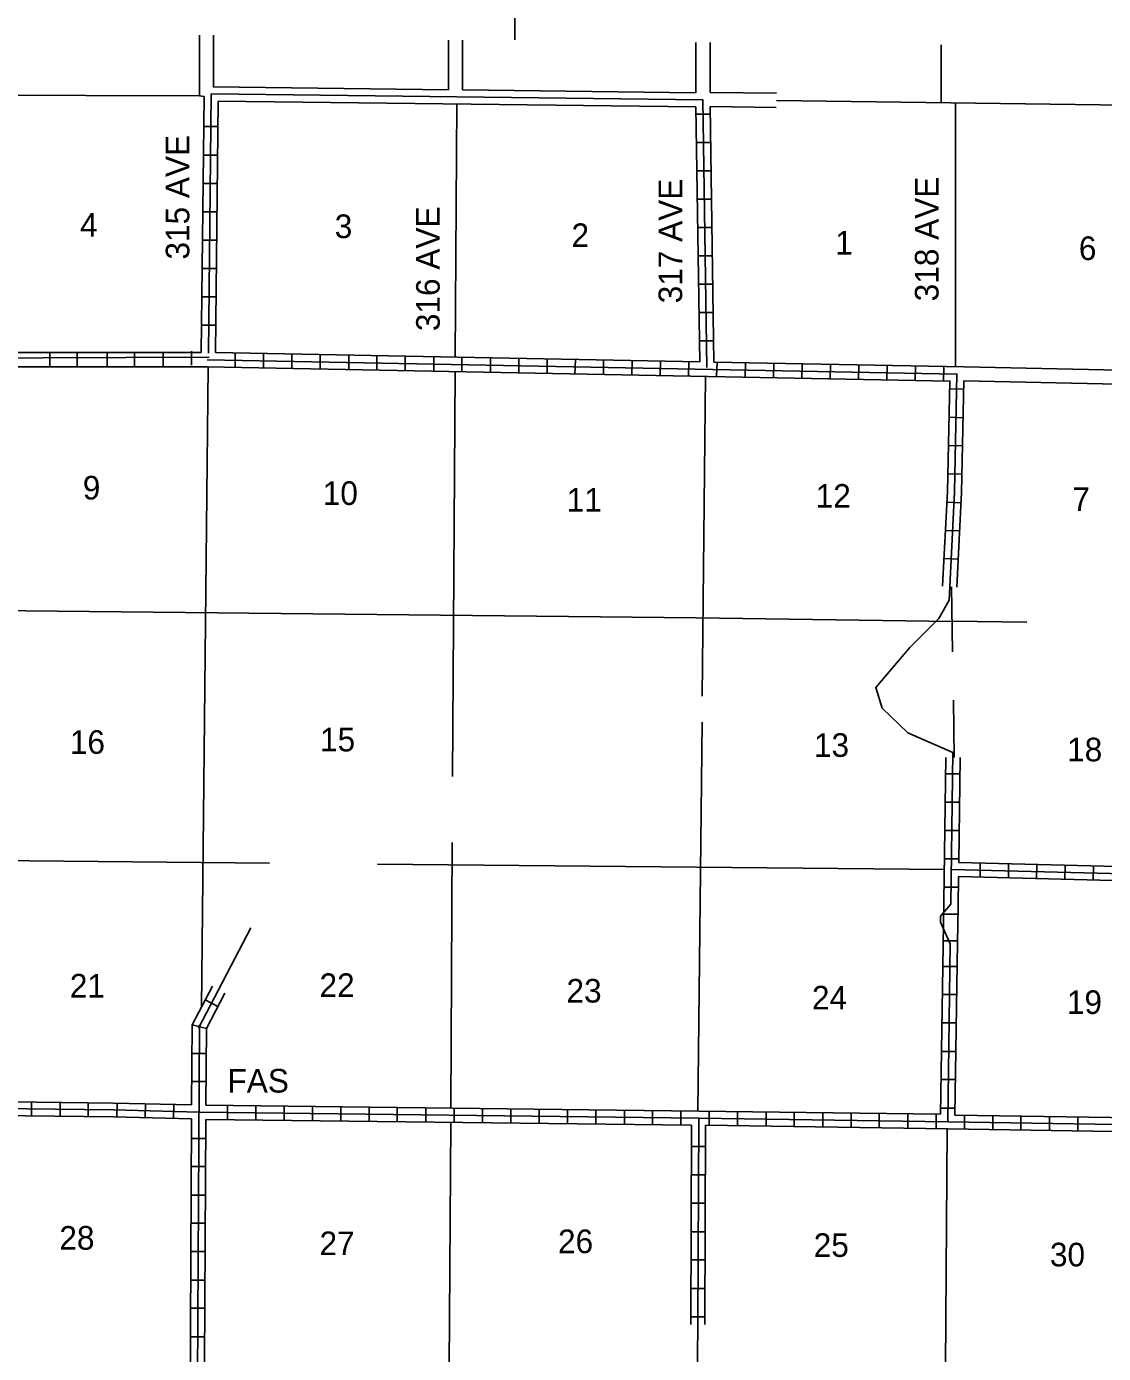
# Model space of a CAD drawing. Extents: x 1047643 to 1640443, y 16154738 to 16531530.
# Drawn here: x 1414289 to 1437083, y 16285483 to 16313574 of the extents above; entities that cross this region are included whole.
import ezdxf

# ---------------------------------------------------------------- set-up
doc = ezdxf.new("R2010")
doc.units = 0
for name, color, linetype in [('L10', 7, 'Continuous'), ('L11', 7, 'Continuous'), ('L13', 7, 'Continuous'), ('L14', 7, 'Continuous'), ('L2', 7, 'Continuous'), ('L21', 7, 'Continuous'), ('L30', 7, 'Continuous'), ('L52', 7, 'Continuous'), ('L8', 7, 'Continuous')]:
    doc.layers.add(name, color=color, linetype=linetype)

msp = doc.modelspace()

# ---------------------------------------------------------------- linework, layer by layer
at = {"layer": 'L10'}
for points in [[(1418241, 16312295), (1423222, 16312234)], [(1418347, 16311994), (1428457, 16311873)], [(1423517, 16312234), (1428447, 16312169)]]:
    msp.add_lwpolyline(points, dxfattribs=at)
at = {"layer": 'L11'}
for points in [[(1428758, 16312181), (1430166, 16312162)], [(1428761, 16311881), (1430159, 16311862)], [(1442682, 16306186), (1434133, 16306371)], [(1442604, 16305887), (1434127, 16306071)]]:
    msp.add_lwpolyline(points, dxfattribs=at)
at = {"layer": 'L13'}
msp.add_line((1433948, 16306371), (1433948, 16311963), dxfattribs=at)
for points in [[(1423362, 16306577), (1423399, 16311936)], [(1418130, 16306371), (1417991, 16292810)], [(1423304, 16297696), (1423362, 16306260)], [(1428589, 16299396), (1428663, 16306171)], [(1433866, 16301711), (1433890, 16300336)], [(1428463, 16301054), (1412908, 16301218)], [(1433879, 16300978), (1428463, 16301054)], [(1435464, 16300964), (1433879, 16300984)], [(1433906, 16299312), (1433926, 16298098)], [(1428500, 16290610), (1428589, 16298847)], [(1423267, 16290690), (1423299, 16296302)], [(1412892, 16295927), (1419429, 16295864)], [(1421715, 16295843), (1433716, 16295727)], [(1423199, 16280055), (1423267, 16290362)], [(1433774, 16290235), (1433589, 16264046)], [(1428442, 16280034), (1428500, 16286143)]]:
    msp.add_lwpolyline(points, dxfattribs=at)
at = {"layer": 'L2'}
for points in [[(1413125, 16312121), (1417951, 16312105)], [(1430163, 16312012), (1444387, 16311820)]]:
    msp.add_lwpolyline(points, dxfattribs=at)
at = {"layer": 'L52'}
for p, q in [((1424624, 16313293), (1424624, 16325311)), ((1417951, 16312105), (1417951, 16313394)), ((1418246, 16312295), (1418246, 16313394)), ((1423222, 16312234), (1423222, 16313284)), ((1423517, 16312234), (1423517, 16313284)), ((1428457, 16312169), (1428457, 16313235)), ((1428758, 16312181), (1428758, 16313235)), ((1433648, 16311963), (1433648, 16313188))]:
    msp.add_line(p, q, dxfattribs=at)
at = {"layer": 'L8'}
for p, q in [((1428463, 16311720), (1428764, 16311720)), ((1418341, 16311456), (1418040, 16311456)), ((1428473, 16311118), (1428774, 16311118)), ((1418331, 16310854), (1418030, 16310854)), ((1428484, 16310521), (1428780, 16310521)), ((1418331, 16310252), (1418030, 16310252)), ((1428489, 16309919), (1428790, 16309919)), ((1418325, 16309655), (1418024, 16309655)), ((1428500, 16309323), (1428795, 16309323)), ((1418315, 16309053), (1418014, 16309053)), ((1428505, 16308721), (1428806, 16308721)), ((1418304, 16308452), (1418009, 16308452)), ((1428516, 16308119), (1428816, 16308119)), ((1418304, 16307855), (1418009, 16307855)), ((1428521, 16307522), (1428822, 16307522)), ((1418299, 16307253), (1417998, 16307253)), ((1414783, 16306361), (1414783, 16306662)), ((1415363, 16306387), (1415363, 16306688)), ((1415997, 16306371), (1415997, 16306672)), ((1416573, 16306361), (1416573, 16306662)), ((1417180, 16306361), (1417180, 16306662)), ((1417782, 16306403), (1417782, 16306704)), ((1418706, 16306361), (1418706, 16306662)), ((1428531, 16306920), (1428832, 16306920)), ((1419307, 16306345), (1419307, 16306646)), ((1419904, 16306340), (1419904, 16306635)), ((1420506, 16306329), (1420506, 16306630)), ((1421108, 16306313), (1421108, 16306614)), ((1421705, 16306303), (1421705, 16306604)), ((1422306, 16306287), (1422306, 16306588)), ((1422908, 16306281), (1422908, 16306577)), ((1423505, 16306271), (1423505, 16306572)), ((1424107, 16306255), (1424107, 16306556)), ((1424709, 16306245), (1424709, 16306545)), ((1425305, 16306239), (1425305, 16306535)), ((1425897, 16306218), (1425907, 16306519)), ((1426499, 16306213), (1426504, 16306514)), ((1427101, 16306202), (1427106, 16306503)), ((1427697, 16306186), (1427708, 16306487)), ((1428299, 16306181), (1428304, 16306477)), ((1428896, 16306171), (1428906, 16306472)), ((1429498, 16306155), (1429508, 16306456)), ((1430099, 16306144), (1430105, 16306445)), ((1430696, 16306128), (1430707, 16306429)), ((1431298, 16306123), (1431309, 16306419)), ((1431900, 16306113), (1431905, 16306413)), ((1432497, 16306097), (1432507, 16306398)), ((1433098, 16306086), (1433104, 16306387)), ((1433700, 16306081), (1433706, 16306377)), ((1433822, 16305901), (1434123, 16305896)), ((1433816, 16305305), (1434112, 16305294)), ((1433795, 16304703), (1434096, 16304697)), ((1433790, 16304106), (1434091, 16304096)), ((1433774, 16303504), (1434075, 16303494)), ((1433737, 16302902), (1434038, 16302897)), ((1433706, 16302311), (1434007, 16302295)), ((1433737, 16297754), (1434038, 16297754)), ((1433732, 16297152), (1434033, 16297152)), ((1433721, 16296556), (1434022, 16296556)), ((1433716, 16295954), (1434012, 16295954)), ((1434471, 16295563), (1434471, 16295864)), ((1435073, 16295547), (1435073, 16295843)), ((1435664, 16295537), (1435675, 16295838)), ((1436266, 16295521), (1436272, 16295822)), ((1436863, 16295505), (1436874, 16295806)), ((1433716, 16295352), (1434012, 16295352)), ((1433708, 16294785), (1434004, 16294785)), ((1417931, 16292368), (1419036, 16294495)), ((1433701, 16294217), (1433996, 16294217)), ((1433679, 16293678), (1433980, 16293678)), ((1417797, 16292437), (1418225, 16293260)), ((1418338, 16292829), (1418073, 16292966)), ((1418098, 16292364), (1418486, 16293111)), ((1433674, 16293081), (1433975, 16293081)), ((1417797, 16292437), (1418098, 16292364)), ((1433663, 16292479), (1433964, 16292479)), ((1417797, 16291835), (1418098, 16291835)), ((1433658, 16291878), (1433954, 16291878)), ((1417792, 16291239), (1418088, 16291239)), ((1433648, 16291281), (1433948, 16291281)), ((1414397, 16290510), (1414397, 16290811)), ((1414999, 16290505), (1414999, 16290806)), ((1415596, 16290494), (1415596, 16290795)), ((1416198, 16290489), (1416208, 16290785)), ((1416800, 16290473), (1416805, 16290769)), ((1417396, 16290452), (1417407, 16290753)), ((1418542, 16290436), (1418542, 16290737)), ((1419139, 16290431), (1419139, 16290726)), ((1419740, 16290420), (1419740, 16290721)), ((1420342, 16290410), (1420342, 16290711)), ((1420939, 16290404), (1420939, 16290705)), ((1421541, 16290404), (1421541, 16290705)), ((1422137, 16290394), (1422137, 16290695)), ((1422739, 16290389), (1422739, 16290690)), ((1423341, 16290378), (1423341, 16290679)), ((1423938, 16290373), (1423938, 16290668)), ((1424540, 16290362), (1424540, 16290663)), ((1425142, 16290352), (1425142, 16290653)), ((1425738, 16290346), (1425738, 16290647)), ((1433637, 16290679), (1433938, 16290679)), ((1426340, 16290336), (1426340, 16290637)), ((1426942, 16290330), (1426942, 16290626)), ((1427539, 16290320), (1427539, 16290621)), ((1428141, 16290320), (1428141, 16290621)), ((1428737, 16290315), (1428737, 16290610)), ((1429339, 16290304), (1429339, 16290605)), ((1429941, 16290294), (1429941, 16290594)), ((1430538, 16290288), (1430538, 16290589)), ((1431140, 16290278), (1431140, 16290579)), ((1431742, 16290272), (1431742, 16290563)), ((1432338, 16290251), (1432338, 16290552)), ((1432940, 16290246), (1432940, 16290547)), ((1433542, 16290235), (1433542, 16290536)), ((1434139, 16290230), (1434139, 16290531)), ((1434740, 16290220), (1434740, 16290521)), ((1435337, 16290214), (1435337, 16290510)), ((1435939, 16290204), (1435939, 16290505)), ((1436541, 16290193), (1436541, 16290494)), ((1417782, 16290035), (1418083, 16290035)), ((1428362, 16289861), (1428663, 16289861)), ((1417782, 16289438), (1418083, 16289438)), ((1428357, 16289264), (1428658, 16289264)), ((1417782, 16288836), (1418083, 16288836)), ((1428357, 16288662), (1428658, 16288662)), ((1417771, 16288240), (1418072, 16288240)), ((1428357, 16288060), (1428658, 16288060)), ((1417771, 16287638), (1418072, 16287638)), ((1428357, 16287463), (1428658, 16287463)), ((1417771, 16287036), (1418072, 16287036)), ((1428347, 16286861), (1428648, 16286861)), ((1417766, 16286439), (1418067, 16286439)), ((1428347, 16286260), (1428648, 16286260)), ((1417766, 16285837), (1418067, 16285837))]:
    msp.add_line(p, q, dxfattribs=at)
for points in [[(1417951, 16312105), (1418046, 16312090)], [(1417988, 16306672), (1418046, 16312090)], [(1418141, 16306656), (1418199, 16312148), (1428605, 16312021), (1428690, 16306355)], [(1418288, 16306672), (1418347, 16311994)], [(1428457, 16311873), (1428542, 16306477)], [(1428761, 16311881), (1428838, 16306472)], [(1412982, 16306672), (1417988, 16306672)], [(1428542, 16306477), (1418288, 16306672)], [(1407581, 16306530), (1418156, 16306572)], [(1433790, 16290389), (1433838, 16294153), (1433632, 16294613), (1433637, 16294739), (1433853, 16294998), (1433896, 16298203), (1432940, 16298620), (1432396, 16299143), (1432264, 16299581), (1432982, 16300431), (1433600, 16301044), (1433816, 16301429), (1433933, 16303721), (1433980, 16306218), (1418109, 16306519)], [(1434133, 16306371), (1428838, 16306472)], [(1412972, 16306371), (1418109, 16306371)], [(1433676, 16301724), (1433780, 16303731), (1433832, 16306070), (1418109, 16306371)], [(1433980, 16301704), (1434080, 16303710), (1434127, 16306071)], [(1433637, 16290547), (1433690, 16294122), (1433706, 16295056), (1433748, 16298103)], [(1434022, 16295880), (1434047, 16298099)], [(1444508, 16295463), (1433875, 16295727)], [(1444356, 16295614), (1434022, 16295880)], [(1433938, 16290531), (1433991, 16294185), (1434007, 16294935), (1434012, 16295579)], [(1444354, 16295313), (1434012, 16295579)], [(1396926, 16290779), (1403991, 16290711), (1404730, 16291054), (1406134, 16292163), (1407423, 16292823), (1408288, 16292986), (1409049, 16292981), (1409666, 16292464), (1409756, 16292152), (1409772, 16291038), (1409999, 16290711), (1416129, 16290637), (1417940, 16290594)], [(1403755, 16290565), (1404022, 16290563), (1404809, 16290927), (1406213, 16292036), (1407475, 16292680), (1408304, 16292838), (1408991, 16292828), (1409529, 16292379), (1409608, 16292131), (1409624, 16290985), (1409915, 16290563), (1416129, 16290489), (1417782, 16290447)], [(1417782, 16290748), (1417797, 16292437)], [(1417882, 16279976), (1417951, 16292437)], [(1418083, 16290737), (1418098, 16292364)], [(1412850, 16290827), (1416129, 16290785), (1417782, 16290748)], [(1433637, 16290547), (1428516, 16290610), (1418083, 16290737)], [(1417734, 16280129), (1417782, 16290447)], [(1444471, 16290220), (1433790, 16290389), (1428516, 16290462), (1417940, 16290594)], [(1418030, 16280129), (1418083, 16290436)], [(1428362, 16290315), (1418083, 16290436)], [(1428516, 16290462), (1428500, 16286096)], [(1444323, 16290373), (1433938, 16290531)], [(1428362, 16290315), (1428347, 16286096)], [(1428663, 16290315), (1428648, 16286096)], [(1444313, 16290072), (1433790, 16290235), (1428663, 16290315)]]:
    msp.add_lwpolyline(points, dxfattribs=at)

# ---------------------------------------------------------------- texts
at = {"layer": 'L14'}
for s, p in [('4', (1415422, 16309127)), ('3', (1420812, 16309096)), ('2', (1425823, 16308906)), ('1', (1431404, 16308747)), ('6', (1436562, 16308631)), ('9', (1415480, 16303562)), ('10', (1420559, 16303446)), ('12', (1430992, 16303388)), ('11', (1425722, 16303304)), ('7', (1436425, 16303319)), ('16', (1415205, 16298177)), ('15', (1420501, 16298229)), ('13', (1430955, 16298113)), ('18', (1436314, 16298018)), ('21', (1415205, 16293018)), ('22', (1420490, 16293029)), ('23', (1425717, 16292912)), ('24', (1430913, 16292765)), ('19', (1436309, 16292670)), ('28', (1414983, 16287680)), ('26', (1425538, 16287606)), ('27', (1420490, 16287564)), ('25', (1430950, 16287527)), ('30', (1435950, 16287326))]:
    msp.add_text(s, height=500, rotation=0, dxfattribs=at).set_placement(p)
at = {"layer": 'L21'}
msp.add_text('FAS', height=500, rotation=0, dxfattribs=at).set_placement((1418542, 16291006))
at = {"layer": 'L30'}
for s, p in [('315 AVE', (1417735, 16308641)), ('317 AVE', (1428166, 16307715)), ('318 AVE', (1433592, 16307757)), ('316 AVE', (1423035, 16307126))]:
    msp.add_text(s, height=500, rotation=90, dxfattribs=at).set_placement(p)

doc.saveas('drawing.dxf')
